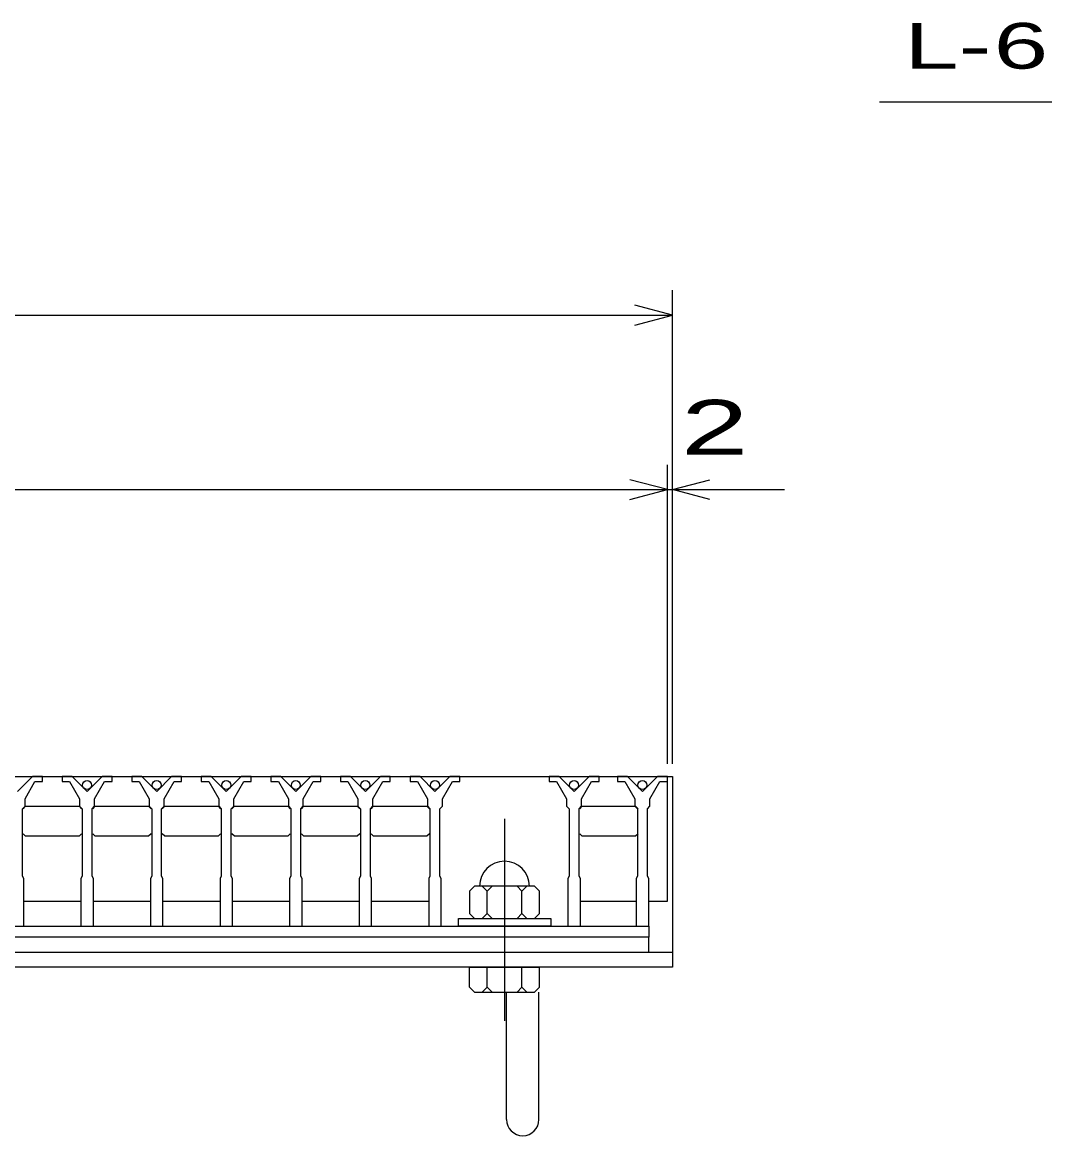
# Model space of a CAD drawing. Units: millimetres, scale not verified. Extents: x -1820 to 1731, y -1282 to 1054.
# Drawn here: x -610.7 to -200.7, y -791.1 to -344.6 of the extents above; entities that cross this region are included whole.
import ezdxf
from ezdxf.enums import TextEntityAlignment as Align

# ---------------------------------------------------------------- set-up
doc = ezdxf.new("R2010")
doc.units = ezdxf.units.MM
doc.header["$LTSCALE"] = 10
doc.linetypes.add('CHAIN', pattern=[18.5, 12, -1.5, 3.5, -1.5])
for name, color, linetype, lineweight in [('16', 3, 'Continuous', 25), ('19', 6, 'Continuous', 25), ('22', 2, 'Continuous', 25)]:
    doc.layers.add(name, color=color, linetype=linetype, lineweight=lineweight)
doc.styles.add('ベクトル', font='')
doc.styles.get('ベクトル').set_extended_font_data('ベクトル')

msp = doc.modelspace()

# ---------------------------------------------------------------- linework, layer by layer
at = {"layer": '16'}
for p, q in [((-1348, -647), (-352, -647)), ((-606.6, -647), (-612.6, -653)), ((-602.6, -647), (-606.6, -647)), ((-602.6, -649), (-602.6, -647)), ((-594.7, -647), (-594.7, -649)), ((-590.7, -647), (-594.7, -647)), ((-584.7, -653), (-590.7, -647)), ((-578.7, -647), (-584.7, -653)), ((-574.7, -647), (-578.7, -647)), ((-574.7, -649), (-574.7, -647)), ((-566.8, -647), (-566.8, -649)), ((-562.8, -647), (-566.8, -647)), ((-556.8, -653), (-562.8, -647)), ((-550.8, -647), (-556.8, -653)), ((-546.8, -647), (-550.8, -647)), ((-546.8, -649), (-546.8, -647)), ((-538.9, -647), (-538.9, -649)), ((-534.9, -647), (-538.9, -647)), ((-528.9, -653), (-534.9, -647)), ((-522.9, -647), (-528.9, -653)), ((-518.9, -647), (-522.9, -647)), ((-518.9, -649), (-518.9, -647)), ((-511, -647), (-511, -649)), ((-507, -647), (-511, -647)), ((-501, -653), (-507, -647)), ((-495, -647), (-501, -653)), ((-491, -647), (-495, -647)), ((-491, -649), (-491, -647)), ((-483.1, -647), (-483.1, -649)), ((-479.1, -647), (-483.1, -647)), ((-473.1, -653), (-479.1, -647)), ((-467.1, -647), (-473.1, -653)), ((-463.1, -647), (-467.1, -647)), ((-463.1, -649), (-463.1, -647)), ((-455.2, -647), (-455.2, -649)), ((-451.2, -647), (-455.2, -647)), ((-445.2, -653), (-451.2, -647)), ((-439.2, -647), (-445.2, -653)), ((-435.2, -647), (-439.2, -647)), ((-435.2, -649), (-435.2, -647)), ((-399.4, -647), (-399.4, -649)), ((-395.4, -647), (-399.4, -647)), ((-389.4, -653), (-395.4, -647)), ((-383.4, -647), (-389.4, -653)), ((-379.4, -647), (-383.4, -647)), ((-379.4, -649), (-379.4, -647)), ((-372, -647), (-372, -649)), ((-368, -647), (-372, -647)), ((-362, -653), (-368, -647)), ((-356, -647), (-362, -653)), ((-352, -647), (-356, -647)), ((-352, -649), (-352, -647)), ((-352, -697), (-352, -647)), ((-609.6, -656), (-605.6, -649)), ((-605.6, -649), (-602.6, -649)), ((-594.7, -649), (-591.7, -649)), ((-591.7, -649), (-587.7, -656)), ((-581.7, -656), (-577.7, -649)), ((-577.7, -649), (-574.7, -649)), ((-566.8, -649), (-563.8, -649)), ((-563.8, -649), (-559.8, -656)), ((-553.8, -656), (-549.8, -649)), ((-549.8, -649), (-546.8, -649)), ((-538.9, -649), (-535.9, -649)), ((-535.9, -649), (-531.9, -656)), ((-525.9, -656), (-521.9, -649)), ((-521.9, -649), (-518.9, -649)), ((-511, -649), (-508, -649)), ((-508, -649), (-504, -656)), ((-498, -656), (-494, -649)), ((-494, -649), (-491, -649)), ((-483.1, -649), (-480.1, -649)), ((-480.1, -649), (-476.1, -656)), ((-470.1, -656), (-466.1, -649)), ((-466.1, -649), (-463.1, -649)), ((-455.2, -649), (-452.2, -649)), ((-452.2, -649), (-448.2, -656)), ((-442.2, -656), (-438.2, -649)), ((-438.2, -649), (-435.2, -649)), ((-399.4, -649), (-396.4, -649)), ((-396.4, -649), (-392.4, -656)), ((-386.4, -656), (-382.4, -649)), ((-382.4, -649), (-379.4, -649)), ((-372, -649), (-369, -649)), ((-369, -649), (-365, -656)), ((-359, -656), (-355, -649)), ((-355, -649), (-352, -649)), ((-609.6, -659), (-609.6, -656)), ((-587.7, -656), (-587.7, -659)), ((-581.7, -659), (-581.7, -656)), ((-559.8, -656), (-559.8, -659)), ((-553.8, -659), (-553.8, -656)), ((-531.9, -656), (-531.9, -659)), ((-525.9, -659), (-525.9, -656)), ((-504, -656), (-504, -659)), ((-498, -659), (-498, -656)), ((-476.1, -656), (-476.1, -659)), ((-470.1, -659), (-470.1, -656)), ((-448.2, -656), (-448.2, -659)), ((-442.2, -659), (-442.2, -656)), ((-392.4, -656), (-392.4, -659)), ((-386.4, -659), (-386.4, -656)), ((-365, -656), (-365, -659)), ((-359, -659), (-359, -656)), ((-610.6, -660), (-609.6, -659)), ((-610.6, -687), (-610.6, -660)), ((-610.35, -660), (-609.35, -659)), ((-609.35, -659), (-587.95, -659)), ((-587.95, -659), (-586.95, -660)), ((-587.7, -659), (-586.7, -660)), ((-586.7, -660), (-586.7, -687)), ((-582.7, -660), (-581.7, -659)), ((-582.7, -687), (-582.7, -660)), ((-582.45, -660), (-581.45, -659)), ((-581.45, -659), (-560.05, -659)), ((-560.05, -659), (-559.05, -660)), ((-559.8, -659), (-558.8, -660)), ((-558.8, -660), (-558.8, -687)), ((-554.8, -660), (-553.8, -659)), ((-554.8, -687), (-554.8, -660)), ((-554.55, -660), (-553.55, -659)), ((-553.55, -659), (-532.15, -659)), ((-532.15, -659), (-531.15, -660)), ((-531.9, -659), (-530.9, -660)), ((-530.9, -660), (-530.9, -687)), ((-526.9, -660), (-525.9, -659)), ((-526.9, -687), (-526.9, -660)), ((-526.65, -660), (-525.65, -659)), ((-525.65, -659), (-504.25, -659)), ((-504.25, -659), (-503.25, -660)), ((-504, -659), (-503, -660)), ((-503, -660), (-503, -687)), ((-499, -660), (-498, -659)), ((-499, -687), (-499, -660)), ((-498.75, -660), (-497.75, -659)), ((-497.75, -659), (-476.35, -659)), ((-476.35, -659), (-475.35, -660)), ((-476.1, -659), (-475.1, -660)), ((-475.1, -660), (-475.1, -687)), ((-471.1, -660), (-470.1, -659)), ((-471.1, -687), (-471.1, -660)), ((-470.85, -660), (-469.85, -659)), ((-469.85, -659), (-448.45, -659)), ((-448.45, -659), (-447.45, -660)), ((-448.2, -659), (-447.2, -660)), ((-447.2, -660), (-447.2, -687)), ((-443.2, -660), (-442.2, -659)), ((-443.2, -687), (-443.2, -660)), ((-392.4, -659), (-391.4, -660)), ((-391.4, -660), (-391.4, -687)), ((-387.4, -660), (-386.4, -659)), ((-387.4, -687), (-387.4, -660)), ((-387.15, -660), (-386.15, -659)), ((-386.15, -659), (-364.75, -659)), ((-365, -659), (-364, -660)), ((-364.75, -659), (-363.75, -660)), ((-364, -660), (-364, -687)), ((-360, -660), (-359, -659)), ((-360, -687), (-360, -660)), ((-609.35, -671), (-610.35, -670)), ((-587.95, -671), (-609.35, -671)), ((-586.95, -670), (-587.95, -671)), ((-581.45, -671), (-582.45, -670)), ((-560.05, -671), (-581.45, -671)), ((-559.05, -670), (-560.05, -671)), ((-553.55, -671), (-554.55, -670)), ((-532.15, -671), (-553.55, -671)), ((-531.15, -670), (-532.15, -671)), ((-525.65, -671), (-526.65, -670)), ((-504.25, -671), (-525.65, -671)), ((-503.25, -670), (-504.25, -671)), ((-497.75, -671), (-498.75, -670)), ((-476.35, -671), (-497.75, -671)), ((-475.35, -670), (-476.35, -671)), ((-469.85, -671), (-470.85, -670)), ((-448.45, -671), (-469.85, -671)), ((-447.45, -670), (-448.45, -671)), ((-386.15, -671), (-387.15, -670)), ((-364.75, -671), (-386.15, -671)), ((-363.75, -670), (-364.75, -671)), ((-610.1, -688), (-610.6, -687)), ((-586.7, -687), (-587.2, -688)), ((-582.2, -688), (-582.7, -687)), ((-558.8, -687), (-559.3, -688)), ((-554.3, -688), (-554.8, -687)), ((-530.9, -687), (-531.4, -688)), ((-526.4, -688), (-526.9, -687)), ((-503, -687), (-503.5, -688)), ((-498.5, -688), (-499, -687)), ((-475.1, -687), (-475.6, -688)), ((-470.6, -688), (-471.1, -687)), ((-447.2, -687), (-447.7, -688)), ((-442.7, -688), (-443.2, -687)), ((-391.4, -687), (-391.9, -688)), ((-386.9, -688), (-387.4, -687)), ((-364, -687), (-364.5, -688)), ((-359.5, -688), (-360, -687)), ((-610.1, -707), (-610.1, -688)), ((-587.2, -688), (-587.2, -707)), ((-582.2, -707), (-582.2, -688)), ((-559.3, -688), (-559.3, -707)), ((-554.3, -707), (-554.3, -688)), ((-531.4, -688), (-531.4, -707)), ((-526.4, -707), (-526.4, -688)), ((-503.5, -688), (-503.5, -707)), ((-498.5, -707), (-498.5, -688)), ((-475.6, -688), (-475.6, -707)), ((-470.6, -707), (-470.6, -688)), ((-447.7, -688), (-447.7, -707)), ((-442.7, -707), (-442.7, -688)), ((-429.3, -691), (-431.3, -693)), ((-405.3, -691), (-429.3, -691)), ((-424.3, -693), (-426.3, -691)), ((-422.3, -691), (-424.3, -693)), ((-410.3, -693), (-412.3, -691)), ((-408.3, -691), (-410.3, -693)), ((-403.3, -693), (-405.3, -691)), ((-391.9, -688), (-391.9, -707)), ((-386.9, -707), (-386.9, -688)), ((-364.5, -688), (-364.5, -707)), ((-359.5, -707), (-359.5, -688)), ((-431.3, -693), (-431.3, -702)), ((-424.3, -702), (-424.3, -693)), ((-410.3, -702), (-410.3, -693)), ((-403.3, -702), (-403.3, -693)), ((-610.1, -697), (-587.2, -697)), ((-582.2, -697), (-559.3, -697)), ((-554.3, -697), (-531.4, -697)), ((-526.4, -697), (-503.5, -697)), ((-498.5, -697), (-475.6, -697)), ((-470.6, -697), (-447.7, -697)), ((-386.9, -697), (-364.5, -697)), ((-359.5, -697), (-352, -697)), ((-435.8, -707), (-435.8, -704)), ((-435.8, -704), (-398.8, -704)), ((-431.3, -702), (-429.3, -704)), ((-426.3, -704), (-424.3, -702)), ((-424.3, -702), (-422.3, -704)), ((-412.3, -704), (-410.3, -702)), ((-410.3, -702), (-408.3, -704)), ((-405.3, -704), (-403.3, -702)), ((-398.8, -704), (-398.8, -707)), ((-1340.5, -707), (-359.5, -707)), ((-615.1, -707), (-610.1, -707)), ((-587.2, -707), (-582.2, -707)), ((-559.3, -707), (-554.3, -707)), ((-531.4, -707), (-526.4, -707)), ((-503.5, -707), (-498.5, -707)), ((-475.6, -707), (-470.6, -707)), ((-447.7, -707), (-442.7, -707)), ((-398.8, -707), (-435.8, -707)), ((-391.9, -707), (-386.9, -707)), ((-364.5, -707), (-359.5, -707)), ((-359.5, -707), (-359.5, -711.5)), ((-359.5, -711.5), (-1340.5, -711.5)), ((-359.5, -717.5), (-359.5, -711.5)), ((-1340.5, -717.5), (-359.5, -717.5))]:
    msp.add_line(p, q, dxfattribs=at)
at = {"layer": '16', "linetype": 'CHAIN'}
msp.add_line((-417.3, -664), (-417.3, -745), dxfattribs=at)
at = {"layer": '16'}
for centre in [(-584.7, -650.5), (-556.8, -650.5), (-528.9, -650.5), (-501, -650.5), (-473.1, -650.5), (-445.2, -650.5), (-389.4, -650.5), (-362, -650.5)]:
    msp.add_circle(centre, 1.8, dxfattribs=at)
msp.add_arc((-417.3, -691), 10, 0, 180, dxfattribs=at)
at = {"layer": '19'}
for p, q in [((-352, -647), (-350, -647)), ((-350, -647), (-350, -717.5)), ((-1350, -717.5), (-350, -717.5)), ((-350, -717.5), (-350, -723.5)), ((-350, -723.5), (-1350, -723.5)), ((-431.3, -731.5), (-431.3, -723.5)), ((-431.3, -723.5), (-403.3, -723.5)), ((-424.3, -731.5), (-424.3, -723.5)), ((-410.3, -731.5), (-410.3, -723.5)), ((-403.3, -731.5), (-403.3, -723.5)), ((-431.3, -731.5), (-429.3, -733.5)), ((-424.3, -731.5), (-426.3, -733.5)), ((-422.3, -733.5), (-424.3, -731.5)), ((-410.3, -731.5), (-412.3, -733.5)), ((-408.3, -733.5), (-410.3, -731.5)), ((-405.3, -733.5), (-403.3, -731.5)), ((-429.3, -733.5), (-405.3, -733.5)), ((-416.5, -784.61), (-416.5, -733.5)), ((-403.5, -784.61), (-403.5, -733.5))]:
    msp.add_line(p, q, dxfattribs=at)
msp.add_arc((-410, -784.61), 6.5, 180, 0, dxfattribs=at)
at = {"layer": '22', "color": 4}
for p, q in [((-267, -376.5), (-67, -376.5)), ((-350, -642), (-350, -452)), ((-350, -462), (-365, -458)), ((-1350, -462), (-350, -462)), ((-365, -466), (-350, -462)), ((-352, -642), (-352, -522)), ((-350, -642), (-350, -522)), ((-352, -532), (-367, -528)), ((-350, -532), (-335, -528)), ((-1348, -532), (-352, -532)), ((-367, -536), (-352, -532)), ((-352, -532), (-350, -532)), ((-335, -536), (-350, -532)), ((-350, -532), (-305, -532))]:
    msp.add_line(p, q, dxfattribs=at)

# ---------------------------------------------------------------- texts
at = {"layer": '22', "style": 'ベクトル'}
for s, height, width, p in [('L-', 18.33, 1.6, (-257, -354)), (' 6 ', 18.33, 1.6, (-232, -354)), (' 2 ', 21.99, 1.65, (-360, -507))]:
    msp.add_text(s, height=height, dxfattribs=dict(at, width=width)).set_placement(p, align=Align.MIDDLE_LEFT)

doc.saveas('drawing.dxf')
